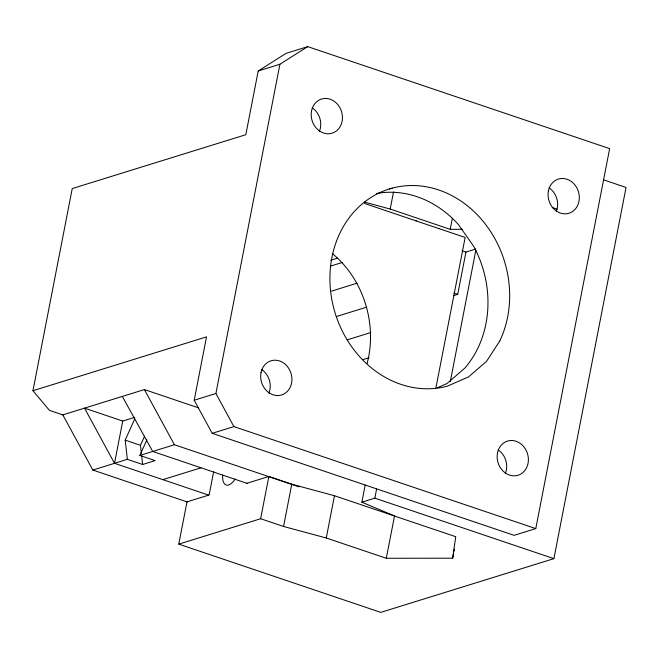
<?xml version="1.0" encoding="UTF-8"?>
<svg xmlns="http://www.w3.org/2000/svg" width="659" height="659" viewBox="0 0 659 659"><rect width="100%" height="100%" fill="white"/><g stroke="black" fill="none" stroke-linecap="round" stroke-linejoin="round"><path stroke-width="0.99" d="M367.088 363.537C377.541 324.533 363.653 279.161 332.227 253.493M213.623 471.86L209.125 495L186.991 501.87L178.778 544.128L260.635 518.732L283.559 526.475L326.263 537.991L386.289 558.272L452.667 558.198L455.731 536.698L395.688 516.45L361.857 502.183L365.177 485.082M32.95 390.721L72.243 188.556L245.823 134.708L258.213 70.966L286.064 53.363L307.761 46.624L609.641 148.629L535.775 528.6L514.086 535.33L212.206 433.325L194.207 400.227L206.522 336.864L32.95 390.721L49.458 410.359L62.827 414.873L144.412 389.568L198.573 407.872M208.541 495.082L114.518 463.318L122.731 421.052L134.65 417.361M535.775 528.6L233.904 426.595L215.905 393.497L279.91 64.236L307.761 46.624M260.635 518.732L268.856 476.465L291.772 484.217L334.475 495.733L394.51 516.013L386.289 558.272M283.559 526.475L291.772 484.217M326.263 537.991L334.475 495.733M462.486 229.316L450.229 229.332L390.202 209.051L393.522 191.942M361.857 502.183L374.839 498.155L376.602 489.102M450.229 229.332L452.387 218.261M435.912 387.871L465.147 237.462L364.435 203.433M453.796 295.553L457.725 294.334L465.938 252.076L475.749 249.036M450.278 381.693L475.79 250.461M452.667 558.198L453.647 553.173M454.035 551.155L454.43 549.145M178.778 544.128L380.754 612.376L553.898 558.651L626.05 187.453L603.669 179.891M146.924 439.759L139.873 455.451L155.153 460.608L142.632 464.496L127.352 459.331L125.194 440.146L134.733 418.918M141.38 453.392L140.474 445.311L144.626 436.085M437.617 387.665L446.876 383.604L464.752 368.192A102.804 88.537 72.8 0 0 473.59 246.145L458.4 224.546A102.804 88.537 72.8 0 0 376.404 193.532M258.213 70.966L279.91 64.236M389.395 189.001L392.22 188.12M415.994 220.856L416.422 220.724M330.694 260.264L337.548 258.139M438.919 228.599L439.347 228.467M330.661 266.071L342.441 262.422M331.543 291.121L357.071 283.205M336.312 316.567L366.75 307.119M347.244 339.855L370.811 332.54M194.207 400.227L215.905 393.497M363.093 359.559L368.982 357.73M62.827 414.873L92.82 470.048L127.352 459.331M139.873 455.451L174.404 444.734L298.964 486.82M212.206 433.325L233.904 426.595M162.839 479.645L201.028 467.799M246.441 483.426L268.856 476.465M364.386 202.082L390.202 209.051M552.201 207.536L557.053 209.175M462.041 250.758L465.938 252.076M453.82 293.016L457.725 294.334M374.839 498.155L553.898 558.651M122.731 421.052L84.525 408.143L114.518 463.318M125.194 440.146L140.474 445.311M247.603 483.533L152.707 451.464L122.327 396.421M92.82 470.048L187.411 502.01M144.412 389.568L174.404 444.734M141.611 455.41L142.632 464.496M235.148 479.011A17.875 7.71 -71.3 0 1 222.66 475.057M498.196 449.908A17.875 15.396 72.8 0 1 505.329 473.475M261.738 369.608A17.875 15.396 72.8 0 1 268.872 393.176M312.259 107.862A17.875 15.396 72.8 0 1 319.393 131.421M549.128 187.897A17.875 15.396 72.8 0 1 556.262 211.457M499.786 340.983L486.449 361.462L468.574 376.874L447.37 386.166A102.804 88.537 72.8 0 1 330.027 283.625A102.804 88.537 72.8 0 1 438.688 189.949A102.804 88.537 72.8 0 1 499.786 340.983M497.487 453.005A17.875 15.396 72.8 0 0 517.562 475.394A17.875 15.396 72.8 0 0 523.254 446.11A17.875 15.396 72.8 0 0 497.487 453.005M261.022 372.706A17.875 15.396 72.8 0 0 281.105 395.095A17.875 15.396 72.8 0 0 286.789 365.811A17.875 15.396 72.8 0 0 261.022 372.706M311.542 110.959A17.875 15.396 72.8 0 0 331.617 133.34A17.875 15.396 72.8 0 0 337.309 104.064A17.875 15.396 72.8 0 0 311.542 110.959M548.412 190.995A17.875 15.396 72.8 0 0 568.495 213.376A17.875 15.396 72.8 0 0 574.187 184.1A17.875 15.396 72.8 0 0 548.412 190.995"/></g></svg>
